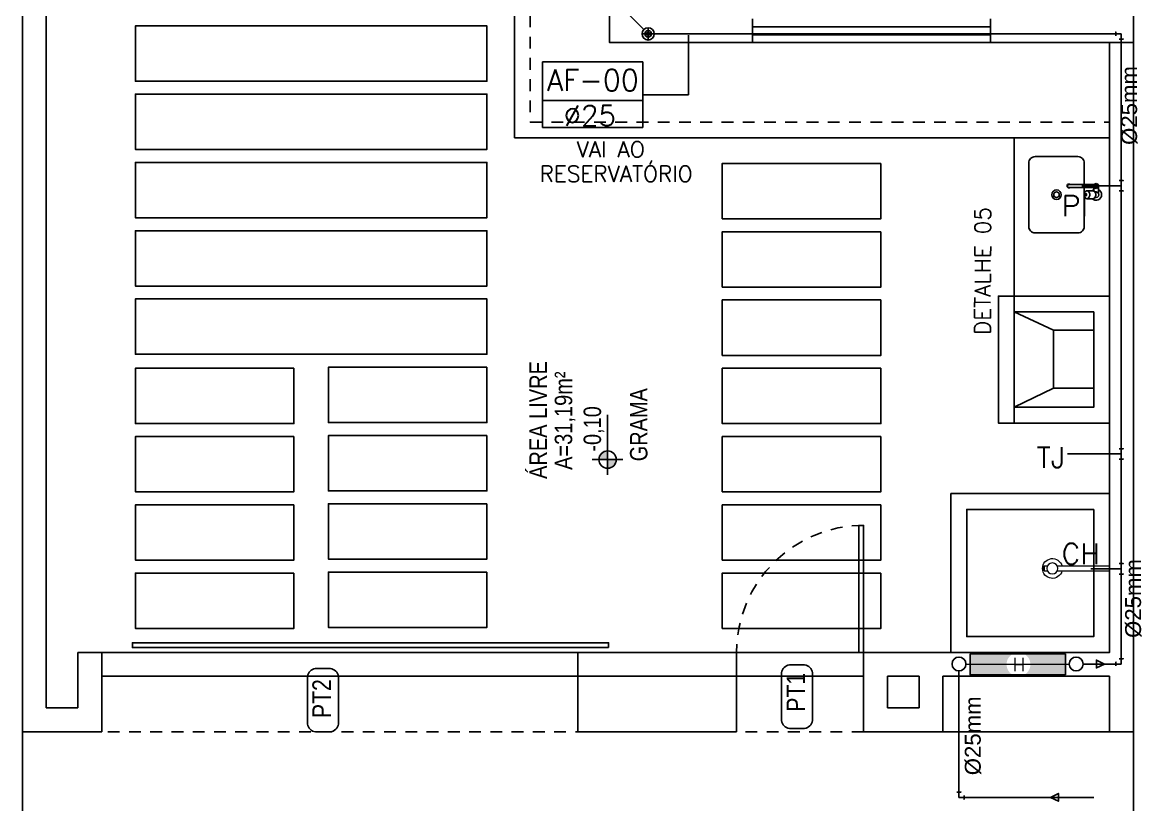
# Model space of a CAD drawing. Header units: millimetres. Extents: x 3923 to 4007, y 744 to 863.
# Drawn here: x 3950.72 to 3962.57, y 818.23 to 826.51 of the extents above; entities that cross this region are included whole.
import ezdxf
from ezdxf.enums import TextEntityAlignment as Align

# ---------------------------------------------------------------- set-up
doc = ezdxf.new("R2010")
doc.units = ezdxf.units.MM
doc.linetypes.add('CONTINU', pattern=[0])
doc.linetypes.add('HIDDEN2', pattern=[0.1875, 0.125, -0.0625])
for name, color, linetype in [('-HIDRO', 8, 'Continuous'), ('A-PEN-W', 7, 'Continuous'), ('AF', 5, 'Continuous'), ('CONEXAO_AG_FRIA', 2, 'Continuous'), ('CONEXÃO_HIDRÁULICA', 2, 'Continuous'), ('COTAS', 7, 'Continuous'), ('Diametro', 2, 'Continuous'), ('DIVERSOS', 1, 'Continuous'), ('E-txt-g', 3, 'Continuous'), ('Esgoto', 5, 'Continuous'), ('HID-TUBPRIMARIO', 5, 'Continuous'), ('Prumadas_L', 1, 'Continuous'), ('Prumadas_Q', 3, 'Continuous'), ('Prumadas_T', 2, 'Continuous'), ('TEXTO', 3, 'Continuous')]:
    doc.layers.add(name, color=color, linetype=linetype)
doc.layers.add('E-Lay-9', color=9, linetype='Continuous', lineweight=9)
doc.layers.add('E-Txt-W', color=7, linetype='Continuous', lineweight=20)
doc.styles.add('100-25', font='ROMANS.shx', dxfattribs={"height": 0.12})
doc.styles.add('F2', font='ARIALN.TTF')
doc.styles.add('REG60', font='romans.shx', dxfattribs={"width": 0.8, "height": 0.15})
doc.styles.add('REG80', font='romans.shx', dxfattribs={"width": 0.8, "height": 0.2})
doc.styles.add('ROMANS', font='romans__.ttf', dxfattribs={"height": 0.1})
doc.styles.get("Standard").update_dxf_attribs({"font": 'arial.ttf'})

# ---------------------------------------------------------------- blocks, each defined once
blk = doc.blocks.new('TXT-AMB75')
at = {"layer": 'E-txt-g', "style": 'REG80', "width": 0.8, "flags": 8}
blk.add_attdef('TXT', text='', height=0.2, dxfattribs=at).set_placement((0.0055, 0.2964), align=Align.CENTER)
at = {"layer": 'E-Txt-W', "style": 'REG60', "width": 0.8, "flags": 8}
blk.add_attdef('TXT', text='', height=0.15, dxfattribs=at).set_placement((0.0055, 0.0271), align=Align.CENTER)
blk = doc.blocks.new('Cuba coz')
at = {"color": 8}
blk.add_line((7.5, -4.5), (7.5, -2.41), dxfattribs=at)
for points in [[(13.41, -6.5), (13.41, -20, 0.414214), (17.41, -24), (44.41, -24, 0.414214), (48.41, -20), (48.41, 20, 0.414214), (44.41, 24), (17.41, 24, 0.414214), (13.41, 20), (13.41, 0.74)], [(6.7, 1.75), (6, 1.75, 0.546464), (4.41, -0.73, -0.10784), (4.5, -1.15), (4.5, -5.5)], [(11.72, 2.5), (7.96, 2.5, 0.133256), (7.32, 2.33, 0.106756), (6.71, 1.77, 0.082828), (6.34, 0.99, 0.071352), (6.19, 0, 0.071352), (6.34, -0.99, 0.082828), (6.71, -1.77, 0.106756), (7.32, -2.33, 0.133256), (7.96, -2.5), (11.72, -2.5)], [(4.41, -0.73, 0.293273), (6, -1.75), (6.7, -1.75)], [(13.41, -1), (13.41, -4.5, 0.414214)]]:
    blk.add_lwpolyline(points, format="xyb", dxfattribs=at)
for points in [[(11.72, -2.5, 0.133256), (12.36, -2.33, 0.106756), (12.97, -1.77, 0.082828), (13.35, -0.99, 0.071352), (13.49, 0, 0.071352), (13.35, 0.99, 0.082828), (12.97, 1.77, 0.106756), (12.36, 2.33, 0.133256), (11.72, 2.5, 0.133256), (11.08, 2.33, 0.106756), (10.47, 1.77, 0.082828), (10.1, 0.99, 0.071352), (9.95, 0, 0.071352), (10.1, -0.99, 0.082828), (10.47, -1.77, 0.106756), (11.08, -2.33, 0.133256)], [(12.47, 0.75, 0.133256), (12.28, 0.7, 0.106756), (12.1, 0.53, 0.082828), (11.98, 0.3, 0.071352), (11.94, 0, 0.071352), (11.98, -0.3, 0.082828), (12.1, -0.53, 0.106756), (12.28, -0.7, 0.133256), (12.47, -0.75, 0.133256), (12.66, -0.7, 0.106756), (12.85, -0.53, 0.082828), (12.96, -0.3, 0.071352), (13, 0, 0.071352), (12.96, 0.3, 0.082828), (12.85, 0.53, 0.106756), (12.66, 0.7, 0.133256)], [(6, -6.5), (23, -6.5, 1), (23, -4.5), (6, -4.5, 1)]]:
    blk.add_lwpolyline(points, format="xyb", close=True, dxfattribs=at)
for radius in [3, 1.75]:
    blk.add_circle((30.91, 0), radius, dxfattribs=at)
for centre, radius, start, end in [((6, 0), 3.5, 45.58469, 244.62307), ((6, -5.5), 1.5, 41.81031, 318.18969), ((6, 0), 3.5, 295.37693, 314.41531), ((23, -5.5), 1.25, 233.1301, 126.8699)]:
    blk.add_arc(centre, radius, start, end, dxfattribs=at)
blk = doc.blocks.new('Chuveiro')
at = {"layer": 'E-Lay-9', "color": 8}
for p, q in [((-0.0311, 0.0156), (-0.3604, 0.0156)), ((0.0509, 0.0156), (0.0311, 0.0156)), ((0.0509, 0.0156), (0.0509, -0.0156)), ((-0.0311, -0.0156), (-0.3604, -0.0156)), ((0.0509, -0.0156), (0.0311, -0.0156))]:
    blk.add_line(p, q, dxfattribs=at)
blk.add_circle((0, 0), 0.0348, dxfattribs=at)
for centre, radius, start, end in [((0, 0), 0.0624, 194.4775, 165.5225), ((0.0093, 0), 0.0444, 339.42663, 20.57337)]:
    blk.add_arc(centre, radius, start, end, dxfattribs=at)
blk = doc.blocks.new('NIVEL')
at = {"layer": 'DIVERSOS'}
h = blk.add_hatch(color=7, dxfattribs=at)
h.paths.add_polyline_path([(0, 0.137, 0.414214), (-0.137, 0), (0, 0)])
h.paths.add_polyline_path([(0, 0), (0, -0.137, 0.414214), (0.137, 0)])
at = {"layer": 'DIVERSOS', "color": 7}
for p, q in [((0, 0.242), (0, -0.242)), ((0.709, 0), (-0.242, 0))]:
    blk.add_line(p, q, dxfattribs=at)
blk.add_circle((0, 0), 0.137, dxfattribs=at)
blk = doc.blocks.new('CIRCULOS')
at = {"layer": 'COTAS'}
for p, q in [((-4, 0), (4, 0)), ((0, 4), (0, -4))]:
    blk.add_line(p, q, dxfattribs=at)
for radius in [2, 1]:
    blk.add_circle((0, 0), radius, dxfattribs=at)

msp = doc.modelspace()

# ---------------------------------------------------------------- hatches: boundary and pattern name
at = {"layer": 'HID-TUBPRIMARIO'}
h = msp.add_hatch(color=256, dxfattribs=at)
h.paths.add_polyline_path([(3961.2, 819.604), (3960.752, 819.604), (3960.752, 819.823), (3961.202, 819.823, 0.270224), (3961.138, 819.713, 0.265974)])
h.paths.add_polyline_path([(3961.76, 819.604), (3961.328, 819.604, 0.265974), (3961.39, 819.713, 0.270224), (3961.326, 819.823), (3961.76, 819.823)])

# ---------------------------------------------------------------- linework, layer by layer
at = {"layer": '-HIDRO', "linetype": 'Continuous'}
for p, q in [((3950.72, 861), (3950.72, 819)), ((3962.48, 861), (3962.48, 819)), ((3950.972, 860.748), (3950.972, 819.252)), ((3956.936, 831.92), (3956.936, 826.292)), ((3955.928, 830.912), (3955.928, 825.284)), ((3958.448, 826.544), (3958.448, 826.292)), ((3960.968, 826.544), (3960.968, 826.292)), ((3956.936, 826.292), (3958.448, 826.292)), ((3960.968, 826.292), (3962.228, 826.292)), ((3962.228, 826.292), (3962.228, 819.84)), ((3955.928, 825.284), (3961.22, 825.284)), ((3961.22, 825.284), (3961.22, 823.61)), ((3961.22, 823.442), (3961.635, 823.25)), ((3961.22, 822.434), (3961.635, 822.636)), ((3950.972, 819.252), (3950.972, 819.84)), ((3951.56, 819.84), (3951.308, 819.84)), ((3951.308, 819.252), (3951.308, 819.84)), ((3956.6, 819.84), (3951.56, 819.84)), ((3951.56, 819), (3951.56, 819.84)), ((3958.28, 819.84), (3956.6, 819.84)), ((3956.6, 819.588), (3956.6, 819.84)), ((3958.28, 819.588), (3958.28, 819.84)), ((3958.28, 819.84), (3959.624, 819.84)), ((3960.212, 819.84), (3959.624, 819.84)), ((3959.624, 819.588), (3959.624, 819.84)), ((3960.212, 819.84), (3959.624, 819.84)), ((3962.228, 819.84), (3960.212, 819.84)), ((3960.464, 819.84), (3960.212, 819.84)), ((3956.6, 819.588), (3951.56, 819.588)), ((3958.28, 819.588), (3956.6, 819.588)), ((3956.6, 819.588), (3956.6, 819)), ((3956.6, 819), (3956.6, 819.588)), ((3958.28, 819.588), (3959.624, 819.588)), ((3958.28, 819.588), (3958.28, 819)), ((3959.624, 819), (3959.624, 819.588)), ((3960.212, 819.588), (3959.876, 819.588)), ((3959.876, 819.252), (3959.876, 819.588)), ((3960.212, 819.252), (3960.212, 819.588)), ((3962.228, 819.588), (3960.464, 819.588)), ((3960.464, 819), (3960.464, 819.588)), ((3962.228, 819.588), (3962.228, 819)), ((3951.308, 819.252), (3950.972, 819.252)), ((3960.212, 819.252), (3959.876, 819.252)), ((3950.972, 819), (3950.72, 819)), ((3950.72, 814.8), (3950.72, 819)), ((3951.56, 819), (3950.972, 819)), ((3958.28, 819), (3956.6, 819)), ((3960.464, 819), (3959.624, 819)), ((3962.228, 819), (3959.96, 819)), ((3962.48, 819), (3962.228, 819)), ((3962.48, 814.8), (3962.48, 819))]:
    msp.add_line(p, q, dxfattribs=at)
at = {"layer": '-HIDRO', "linetype": 'HIDDEN2'}
for p, q in [((3956.096, 831.08), (3956.096, 825.452)), ((3956.096, 825.452), (3962.228, 825.452)), ((3959.624, 819), (3951.56, 819))]:
    msp.add_line(p, q, dxfattribs=at)
at = {"layer": '-HIDRO'}
for p, q in [((3958.448, 826.46), (3960.968, 826.46)), ((3958.448, 826.376), (3960.968, 826.376)), ((3958.448, 826.292), (3960.968, 826.292))]:
    msp.add_line(p, q, dxfattribs=at)
at = {"layer": '-HIDRO', "linetype": 'Continuous', "flags": 128}
for points in [[(3962.228, 826.292), (3962.48, 826.292), (3962.48, 836.624), (3960.212, 836.624), (3960.212, 838.052), (3962.48, 838.052), (3962.48, 855.707), (3955.76, 855.707), (3955.76, 851.921), (3953.492, 851.921), (3953.492, 831.92), (3956.936, 831.92), (3956.936, 826.292), (3962.228, 826.292)], [(3961.22, 825.284), (3962.228, 825.284), (3962.228, 822.266), (3961.22, 822.266), (3961.22, 825.284)]]:
    msp.add_lwpolyline(points, dxfattribs=at)
at = {"layer": '-HIDRO', "linetype": 'Continuous'}
for points in [[(3955.638, 825.884), (3951.916, 825.884), (3951.916, 826.469), (3955.638, 826.469)], [(3952.264, 826.469), (3952.273, 826.469)], [(3955.346, 826.469), (3955.638, 826.469), (3955.638, 825.884), (3955.342, 825.884)], [(3955.638, 825.162), (3951.916, 825.162), (3951.916, 825.747), (3955.638, 825.747)], [(3955.341, 825.747), (3955.638, 825.747), (3955.638, 825.162), (3955.327, 825.162)], [(3952.289, 825.162), (3952.268, 825.162)], [(3955.638, 824.439), (3951.916, 824.439), (3951.916, 825.025), (3955.638, 825.025)], [(3952.267, 825.025), (3952.292, 825.025)], [(3955.33, 825.025), (3955.638, 825.025), (3955.638, 824.439), (3955.335, 824.439)], [(3955.337, 824.302), (3955.638, 824.302), (3955.638, 823.717), (3951.916, 823.717)], [(3952.275, 823.717), (3951.916, 823.717), (3951.916, 824.302), (3955.638, 824.302)], [(3955.638, 822.994), (3951.916, 822.994), (3951.916, 823.58), (3955.638, 823.58)], [(3955.264, 823.58), (3955.638, 823.58), (3955.638, 822.994), (3954.999, 822.994)]]:
    msp.add_lwpolyline(points, dxfattribs=at)
at = {"layer": '-HIDRO', "linetype": 'CONTINU'}
msp.add_lwpolyline([(3961.22, 825.284), (3961.22, 823.61), (3962.228, 823.61), (3962.228, 825.29)], close=True, dxfattribs=at)
at = {"layer": '-HIDRO', "linetype": 'Continuous'}
for points in [[(3959.807, 825.014), (3959.807, 824.428), (3958.129, 824.428), (3958.129, 825.014)], [(3959.807, 824.291), (3959.807, 823.706), (3958.129, 823.706), (3958.129, 824.291)], [(3962.228, 823.61), (3962.228, 822.266), (3961.052, 822.266), (3961.052, 823.61)], [(3959.807, 823.569), (3959.807, 822.983), (3958.129, 822.983), (3958.129, 823.569)], [(3962.06, 823.442), (3962.06, 822.434), (3961.22, 822.434), (3961.22, 823.442)], [(3962.06, 823.25), (3962.06, 822.636), (3961.635, 822.636), (3961.635, 823.25)], [(3953.594, 822.846), (3953.594, 822.261), (3951.916, 822.261), (3951.916, 822.846)], [(3953.594, 822.846), (3953.594, 822.261), (3951.916, 822.261), (3951.916, 822.846)], [(3955.638, 822.857), (3955.638, 822.272), (3953.959, 822.272), (3953.959, 822.857)], [(3959.807, 822.846), (3959.807, 822.261), (3958.129, 822.261), (3958.129, 822.846)], [(3959.807, 822.846), (3959.807, 822.261), (3958.129, 822.261), (3958.129, 822.846)], [(3953.594, 822.124), (3953.594, 821.539), (3951.916, 821.539), (3951.916, 822.124)], [(3955.638, 822.135), (3955.638, 821.549), (3953.959, 821.549), (3953.959, 822.135)], [(3959.807, 822.124), (3959.807, 821.539), (3958.129, 821.539), (3958.129, 822.124)], [(3959.807, 822.124), (3959.807, 821.539), (3958.129, 821.539), (3958.129, 822.124)], [(3962.228, 821.52), (3962.228, 819.84), (3960.548, 819.84), (3960.548, 821.52)], [(3953.594, 821.401), (3953.594, 820.816), (3951.916, 820.816), (3951.916, 821.401)], [(3955.638, 821.412), (3955.638, 820.827), (3953.959, 820.827), (3953.959, 821.412)], [(3959.807, 821.401), (3959.807, 820.816), (3958.129, 820.816), (3958.129, 821.401)], [(3959.807, 821.401), (3959.807, 820.816), (3958.129, 820.816), (3958.129, 821.401)], [(3962.06, 821.352), (3962.06, 820.008), (3960.716, 820.008), (3960.716, 821.352)], [(3959.624, 819.84), (3959.624, 821.184), (3959.574, 821.184), (3959.574, 819.84)], [(3953.594, 820.679), (3953.594, 820.094), (3951.916, 820.094), (3951.916, 820.679)], [(3955.638, 820.69), (3955.638, 820.104), (3953.959, 820.104), (3953.959, 820.69)], [(3959.807, 820.679), (3959.807, 820.094), (3958.129, 820.094), (3958.129, 820.679)], [(3959.807, 820.679), (3959.807, 820.094), (3958.129, 820.094), (3958.129, 820.679)], [(3956.925, 819.891), (3956.925, 819.942), (3951.885, 819.942), (3951.885, 819.891)]]:
    msp.add_lwpolyline(points, close=True, dxfattribs=at)
at = {"layer": '-HIDRO'}
msp.add_lwpolyline([(3960.752, 819.823), (3960.752, 819.604), (3961.76, 819.604), (3961.76, 819.823)], close=True, dxfattribs=at)
at = {"layer": '-HIDRO', "linetype": 'Continuous'}
for points in [[(3958.84, 819.035, -0.331371), (3958.756, 819.119), (3958.757, 819.624, -0.332506), (3958.84, 819.708), (3958.999, 819.708, -0.330378), (3959.084, 819.624), (3959.083, 819.119, -0.331371), (3958.999, 819.035)], [(3953.822, 818.998, -0.331371), (3953.738, 819.082), (3953.738, 819.586, -0.332506), (3953.822, 819.67), (3953.981, 819.67, -0.330378), (3954.065, 819.586), (3954.065, 819.082, -0.331371), (3953.981, 818.998)]]:
    msp.add_lwpolyline(points, format="xyb", close=True, dxfattribs=at)
at = {"layer": '-HIDRO', "linetype": 'HIDDEN2'}
msp.add_arc((3959.624, 819.84), 1.344, 90, 180, dxfattribs=at)
msp.add_line((3957.298, 826.431), (3957.047, 826.682))
at = {"extrusion": (0, 0, -1)}
msp.add_ellipse((3957.344, 826.385), major_axis=(-0.046, 0.046), ratio=1, start_param=0.785398, end_param=7.068583, dxfattribs=at)
at = {"layer": 'A-PEN-W'}
msp.add_lwpolyline([(3957.771, 826.372), (3957.771, 825.741), (3957.287, 825.741)], dxfattribs=at)
at = {"layer": 'AF'}
for p, q in [((3962.352, 826.385), (3957.344, 826.385)), ((3961.935, 824.777), (3962.352, 824.777)), ((3962.352, 821.94), (3961.783, 821.94)), ((3962.031, 820.723), (3962.352, 820.723)), ((3960.634, 819.644), (3960.634, 818.361)), ((3960.689, 818.306), (3962.06, 818.306))]:
    msp.add_line(p, q, dxfattribs=at)
at = {"layer": 'AF', "color": 5}
for p, q in [((3962.352, 819.772), (3962.352, 826.385)), ((3962.296, 819.717), (3961.947, 819.717))]:
    msp.add_line(p, q, dxfattribs=at)
at = {"layer": 'AF', "color": 2}
for p, q in [((3962.296, 819.717), (3962.352, 819.717)), ((3962.352, 819.772), (3962.352, 819.717)), ((3960.634, 818.361), (3960.634, 818.306)), ((3960.689, 818.306), (3960.634, 818.306))]:
    msp.add_line(p, q, dxfattribs=at)
at = {"layer": 'AF', "color": 5}
for points in [[(3962.173, 819.717, 0), (3962.089, 819.759, 0), (3962.089, 819.675, 0), (3962.173, 819.717, 0)], [(3961.602, 818.306, 0), (3961.686, 818.264, 0), (3961.686, 818.348, 0), (3961.602, 818.306, 0)]]:
    msp.add_polyline3d(points, dxfattribs=at)
at = {"layer": 'AF', "color": 2, "extrusion": (-1.83697e-16, 1, 0)}
for centre in [(-3962.352, 0, 820.779), (-3962.352, 0, 820.669), (-3962.352, 0, 819.772)]:
    msp.add_circle(centre, 0.021, dxfattribs=at)
at = {"layer": 'AF', "color": 2, "extrusion": (-1, -1.83697e-16, 0)}
msp.add_circle((-819.717, 0, -3962.296), 0.021, dxfattribs=at)
at = {"layer": 'AF', "color": 2, "extrusion": (0, 1, 0)}
msp.add_circle((-3960.634, 0, 818.361), 0.021, dxfattribs=at)
at = {"layer": 'AF', "color": 2, "extrusion": (1, 0, 0)}
msp.add_circle((818.306, 0, 3960.689), 0.021, dxfattribs=at)
at = {"layer": 'CONEXAO_AG_FRIA'}
msp.add_line((3962.352, 820.669), (3962.352, 820.779), dxfattribs=at)
at = {"layer": 'CONEXÃO_HIDRÁULICA', "color": 2}
msp.add_line((3962.352, 826.385), (3962.293, 826.385), dxfattribs=at)
at = {"layer": 'CONEXÃO_HIDRÁULICA'}
for p, q in [((3962.352, 826.33), (3962.352, 826.385)), ((3962.352, 824.723), (3962.352, 824.833)), ((3962.352, 821.886), (3962.352, 821.995))]:
    msp.add_line(p, q, dxfattribs=at)
at = {"layer": 'CONEXÃO_HIDRÁULICA', "color": 2, "extrusion": (-1, -1.22465e-16, 0)}
msp.add_circle((-826.385, 0, -3962.293), 0.021, dxfattribs=at)
at = {"layer": 'CONEXÃO_HIDRÁULICA', "color": 2, "extrusion": (-1.83697e-16, 1, 0)}
for centre in [(-3962.352, 0, 826.33), (-3962.352, 0, 824.833), (-3962.352, 0, 824.723), (-3962.352, 0, 821.995), (-3962.352, 0, 821.886)]:
    msp.add_circle(centre, 0.021, dxfattribs=at)
at = {"layer": 'Esgoto'}
msp.add_line((3960.707, 819.713), (3961.801, 819.717), dxfattribs=at)
at = {"layer": 'HID-TUBPRIMARIO'}
for centre in [(3960.634, 819.717), (3961.874, 819.717)]:
    msp.add_circle(centre, 0.0732, dxfattribs=at)
at = {"layer": 'Prumadas_L'}
msp.add_line((3956.227, 825.681), (3957.287, 825.681), dxfattribs=at)
at = {"layer": 'Prumadas_Q'}
for p, q in [((3956.227, 826.088), (3956.227, 825.394)), ((3957.287, 826.088), (3956.227, 826.088)), ((3957.287, 825.394), (3957.287, 826.088)), ((3956.227, 825.394), (3957.287, 825.394))]:
    msp.add_line(p, q, dxfattribs=at)

# ---------------------------------------------------------------- block references
at = {"layer": '-HIDRO', "xscale": 0.01679999995332671, "yscale": 0.01679999995332671, "zscale": 0.01679999995296, "rotation": 180}
msp.add_blockref('Cuba coz', (3962.186, 824.683, -10.642), dxfattribs=at)
at = {"layer": '-HIDRO'}
ref = msp.add_blockref('TXT-AMB75', (3956.635, 822.295), dxfattribs=dict(at, xscale=-1.224719996570784, yscale=1.224719996570784, zscale=1.224719996570784, rotation=90))
ref.add_attrib('TXT', 'ÁREA LIVRE', dxfattribs={"layer": 'E-txt-g', "color": 2, "height": 0.1848, "rotation": 90, "style": 'F2'}).set_placement((3956.272, 822.299), align=Align.CENTER)
ref.add_attrib('TXT', 'A=31,19m²', dxfattribs={"layer": 'E-Txt-W', "height": 0.1848, "rotation": 90, "style": 'F2'}).set_placement((3956.54, 822.292), align=Align.CENTER)
at = {"layer": '-HIDRO', "linetype": 'Continuous', "xscale": -0.6696255903652042, "yscale": 0.6696255903652042, "zscale": 0.6696255903652042, "rotation": 270}
msp.add_blockref('NIVEL', (3956.915, 821.88), dxfattribs=at)
at = {"layer": '-HIDRO', "xscale": -1.68, "yscale": 1.68, "zscale": 1.68}
msp.add_blockref('Chuveiro', (3961.623, 820.728), dxfattribs=at)
at = {"layer": 'A-PEN-W', "xscale": 0.01679999995296, "yscale": 0.01679999995296, "zscale": 0.01679999995296, "rotation": 90.00000000000001}
msp.add_blockref('CIRCULOS', (3957.344, 826.385), dxfattribs=at)

# ---------------------------------------------------------------- texts
at = {"layer": '-HIDRO', "linetype": 'Continuous', "style": 'F2'}
for s, height, p in [('GRAMA', 0.1843, (3957.152, 821.862)), ('-0,10', 0.1843, (3956.661, 821.964)), ('PT1', 0.1959, (3958.809, 819.212, 2.876)), ('PT2', 0.1959, (3953.79, 819.145, 2.876))]:
    msp.add_text(s, height=height, rotation=90, dxfattribs=at).set_placement(p, align=Align.TOP_LEFT)
at = {"layer": '-HIDRO', "style": '100-25'}
msp.add_text('H', height=0.141, rotation=180, dxfattribs=at).set_placement((3961.337, 819.781))
at = {"layer": 'Diametro', "style": 'ROMANS'}
for s, rotation, p in [('VAI AO', 0, (3956.948, 825.079)), (' RESERVATÓRIO', 0, (3956.948, 824.82)), ('DETALHE 05', 89.8461, (3960.969, 823.875))]:
    msp.add_text(s, height=0.168, rotation=rotation, dxfattribs=at).set_placement(p, align=Align.CENTER)
at = {"layer": 'Prumadas_T', "style": 'ROMANS'}
for s, height, p in [('AF-00', 0.2223, (3956.759, 825.784)), ('%%C25', 0.2152, (3956.726, 825.413))]:
    msp.add_text(s, height=height, rotation=0, dxfattribs=at).set_placement(p, align=Align.CENTER)
for s, p in [('PI', (3961.722, 824.456)), ('TJ', (3961.456, 821.793)), ('CH', (3961.72, 820.773))]:
    msp.add_text(s, height=0.2201, rotation=0, dxfattribs=at).set_placement(p)
at = {"layer": 'TEXTO'}
for p in [(3962.435, 825.627), (3962.477, 820.41), (3960.78, 818.957)]:
    msp.add_text('Ø25mm', height=0.168, rotation=90, dxfattribs=at).set_placement(p, align=Align.MIDDLE_CENTER)

doc.saveas('drawing.dxf')
